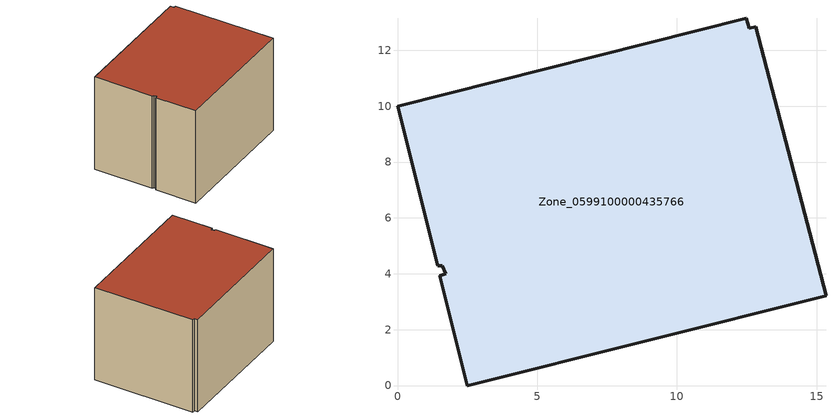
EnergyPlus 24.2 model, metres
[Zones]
Zone_0599100000435766
 floor ground (C_G): 1.43,4.28 0,10 12.49,13.14 12.59,12.79 12.83,12.84 15.34,3.21 2.5,0 1.52,3.94 1.73,4 1.61,4.29 z0
 wall outside (C_F): 2.5,0 15.34,3.21 12.83,12.84 12.59,12.79 12.49,13.14 0,10 1.43,4.28 1.61,4.29 1.73,4 1.52,3.94 2.5,0 z0:9.73
 roof outside (C_R): 1.61,4.29 1.73,4 1.52,3.94 2.5,0 15.34,3.21 12.83,12.84 12.59,12.79 12.49,13.14 0,10 1.43,4.28 z9.73
[BUILDING]
Pand.0599100000435766: North Axis=0; Terrain=City; Loads Convergence Tolerance Value=0.04; Temperature Convergence Tolerance Value=0.4; Solar Distribution=FullExterior; Maximum Number of Warmup Days=25; Minimum Number of Warmup Days=1
[Site:Location]
Rotterdam.The.Hague.AP_ZH_NLD Design_Conditions: Latitude=51.96; Longitude=4.45; Time Zone=1; Elevation=-4.5
[SITE:GROUNDTEMPERATURE:BUILDINGSURFACE]
18, 18, 18, 18, 18, 18, 18, 18, 18, 18, 18, 18
[MATERIAL] Thermal Absorptance=0.9; Solar Absorptance=0.7; Visible Absorptance=0.7
Name | Roughness | Thickness | Conductivity | Density | Specific Heat
G.TC.2006-2014 | MediumSmooth | 0.15 | 0.06 | 540 | 1210
F.TC.2006-2014 | Rough | 0.3 | 0.12 | 1920 | 840
R.TC.2006-2014 | MediumRough | 0.2 | 0.08 | 1500 | 1000
[CONSTRUCTION]
C_G: G.TC.2006-2014
C_F: F.TC.2006-2014
C_R: R.TC.2006-2014
[ZONE]
Zone_0599100000435766: Type=1; Multiplier=1; Ceiling Height=Autocalculate; Volume=Autocalculate; Floor Area=autocalculate; Part of Total Floor Area=Yes
[ZONEINFILTRATION:DESIGNFLOWRATE]
Infil_Zone_0599100000435766: Zone or ZoneList or Space or SpaceList=Zone_0599100000435766; Schedule=AlwaysOn; Design Flow Rate Calculation Method=Flow/Area; Flow Rate per Floor Area=0.0015; Constant Term Coefficient=1; Temperature Term Coefficient=0; Velocity Term Coefficient=0; Velocity Squared Term Coefficient=0
[HVACTEMPLATE:ZONE:IDEALLOADSAIRSYSTEM]
Zone_0599100000435766: Maximum Heating Supply Air Temperature=50; Minimum Cooling Supply Air Temperature=13; Maximum Heating Supply Air Humidity Ratio=0.0156; Minimum Cooling Supply Air Humidity Ratio=0.0077; Heating Limit=NoLimit; Cooling Limit=NoLimit; Dehumidification Control Type=ConstantSensibleHeatRatio; Cooling Sensible Heat Ratio=0.7; Dehumidification Setpoint=60; Humidification Control Type=None; Humidification Setpoint=30; Outdoor Air Method=None; Outdoor Air Flow Rate per Person=0.00944; Outdoor Air Flow Rate per Zone Floor Area=0; Outdoor Air Flow Rate per Zone=0; Demand Controlled Ventilation Type=None; Outdoor Air Economizer Type=NoEconomizer; Heat Recovery Type=None; Sensible Heat Recovery Effectiveness=0.7; Latent Heat Recovery Effectiveness=0.65
[ZONECONTROL:THERMOSTAT]
ThermostatControl_Zone_0599100000435766: Zone or ZoneList=Zone_0599100000435766; Control Type Schedule=DualSetpointControlType; Control 1=Thermostat_Zone_0599100000435766; Temperature Difference Between Cutout And Setpoint=0
[THERMOSTATSETPOINT:DUALSETPOINT]
Thermostat_Zone_0599100000435766: Heating Setpoint Temperature Schedule=HeatingSetpoint_Zone_0599100000435766; Cooling Setpoint Temperature Schedule=CoolingSetpoint_Zone_0599100000435766
[SCHEDULE:COMPACT]
HeatingSetpoint_Zone_0599100000435766: Through: 12/31, For: AllDays, Until: 24:00, 21
CoolingSetpoint_Zone_0599100000435766: Through: 12/31, For: AllDays, Until: 24:00, 24
DualSetpointControlType: Through: 12/31, For: AllDays, Until: 24:00, 4
AlwaysOn: Through: 12/31, For: AllDays, Until: 24:00, 1
